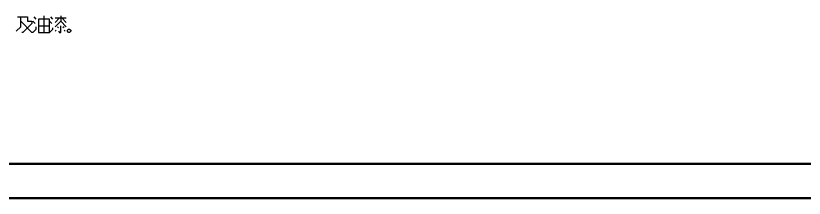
# Model space of a CAD drawing. Extents: x 0 to 1189, y 0 to 841.
# Drawn here: x 226.8 to 456, y 0 to 53.1 of the extents above; entities that cross this region are included whole.
import ezdxf

# ---------------------------------------------------------------- set-up
doc = ezdxf.new("R2010")
doc.units = 0

msp = doc.modelspace()

# ---------------------------------------------------------------- linework, layer by layer
at = {"color": 7, "lineweight": 50}
for p, q in [((1179, 10), (30, 10)), ((1189, 0), (0, 0))]:
    msp.add_line(p, q, dxfattribs=at)
at = {"color": 7, "lineweight": 25}
for points in [[(226.97, 48.57), (228.26, 49.86), (228.26, 52.76)], [(227.3, 52.76), (230.2, 52.76), (230.2, 51.47), (231.49, 51.47), (231.49, 50.83), (228.91, 48.25), (228.59, 48.25)], [(232.78, 52.12), (232.14, 52.76)], [(235.04, 48.25), (235.04, 53.09)], [(237.62, 52.12), (236.97, 52.76)], [(239.88, 53.09), (239.88, 51.47), (241.49, 49.86)], [(231.81, 48.25), (231.49, 48.25), (228.26, 51.47)], [(231.81, 51.47), (232.46, 50.83)], [(237.3, 50.83), (236.65, 51.47)], [(239.55, 52.44), (238.26, 51.15)], [(238.26, 52.44), (241.49, 52.44)], [(238.26, 49.86), (239.88, 51.47)], [(241.49, 51.15), (240.2, 52.44)], [(231.81, 48.25), (232.78, 49.22), (232.78, 49.86)], [(233.43, 50.18), (236.65, 50.18)], [(236.65, 48.25), (237.62, 49.22), (237.62, 49.54)], [(238.59, 48.89), (238.26, 48.57)], [(239.23, 49.54), (238.91, 49.86)], [(239.23, 48.57), (239.55, 48.25), (239.88, 48.25), (239.88, 50.18)], [(240.85, 49.86), (240.52, 49.54)], [(240.85, 48.89), (241.17, 48.57)]]:
    msp.add_lwpolyline(points, dxfattribs=at)
for points in [[(233.43, 52.12), (233.43, 48.25), (236.65, 48.25), (236.65, 52.12)], [(241.81, 48.57), (241.81, 48.89), (242.14, 49.22), (242.46, 49.22), (242.78, 48.89), (242.78, 48.57), (242.46, 48.25), (242.14, 48.25)]]:
    msp.add_lwpolyline(points, close=True, dxfattribs=at)

doc.saveas('drawing.dxf')
